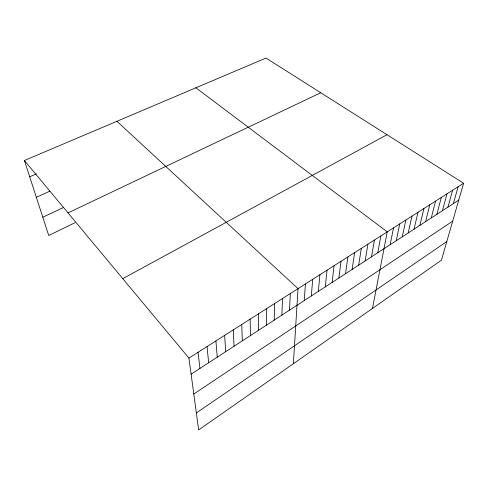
<?xml version="1.0" encoding="UTF-8"?>
<svg xmlns="http://www.w3.org/2000/svg" width="488" height="488" viewBox="0 0 488 488"><rect width="100%" height="100%" fill="white"/><g stroke="black" fill="none" stroke-linecap="round" stroke-linejoin="round"><path stroke-width="0.73" d="M266.375 325.203L266.546 308.697M274.189 320.128L274.579 303.585M281.893 315.114L282.509 298.534M289.5 310.167L290.329 293.556M293.361 363.731L298.046 288.646L116.925 121.286M304.201 300.602L305.439 283.943M311.307 295.978L312.735 279.295M318.322 291.415L319.939 274.707M325.252 286.907L327.051 270.181M332.102 282.454L334.079 265.71M338.867 278.056L341.014 261.293M345.547 273.707L347.865 256.932M352.147 269.413L354.63 252.625M358.668 265.173L361.315 248.368M365.115 260.976L367.915 244.165M371.484 256.834L374.436 240.017M377.779 252.741L380.884 235.911M372.484 308.422L387.252 231.861L195.895 87.797M390.15 244.695L393.541 227.853M396.232 240.736L399.757 223.894M402.24 236.832L405.9 219.984M408.181 232.965L411.976 216.117M414.056 229.146L417.978 212.298M419.863 225.364L423.913 208.522M425.609 221.631L429.775 204.789M431.288 217.935L435.577 201.099M436.9 214.287L441.305 197.451M442.457 210.67L446.971 193.84M447.954 207.095L452.577 190.271M453.382 203.563L458.122 186.745M463.6 183.256L441.445 260.208L198.653 429.94L188.935 358.1L24.4 160.515L266.021 58.06L463.6 183.256L188.935 358.1M196.353 412.921L446.813 241.56M193.797 394.011L452.693 221.149M191.113 374.162L458.763 200.068M122.787 278.66L387.002 134.719M75.073 222.699L48.733 235.472L24.4 160.515M68.021 212.902L320.756 92.744M42.804 217.209L63.288 207.583M36.338 197.298L49.886 191.15M29.689 176.802L36.393 173.874M198.061 352.293L199.946 368.422M207.052 346.571L208.657 362.755M215.916 340.929L217.245 357.167M224.651 335.366L225.712 351.659M233.27 329.882L234.069 346.224M241.761 324.471L242.31 340.862M250.137 319.14L250.442 335.573M258.396 313.882L258.463 330.352"/></g></svg>
